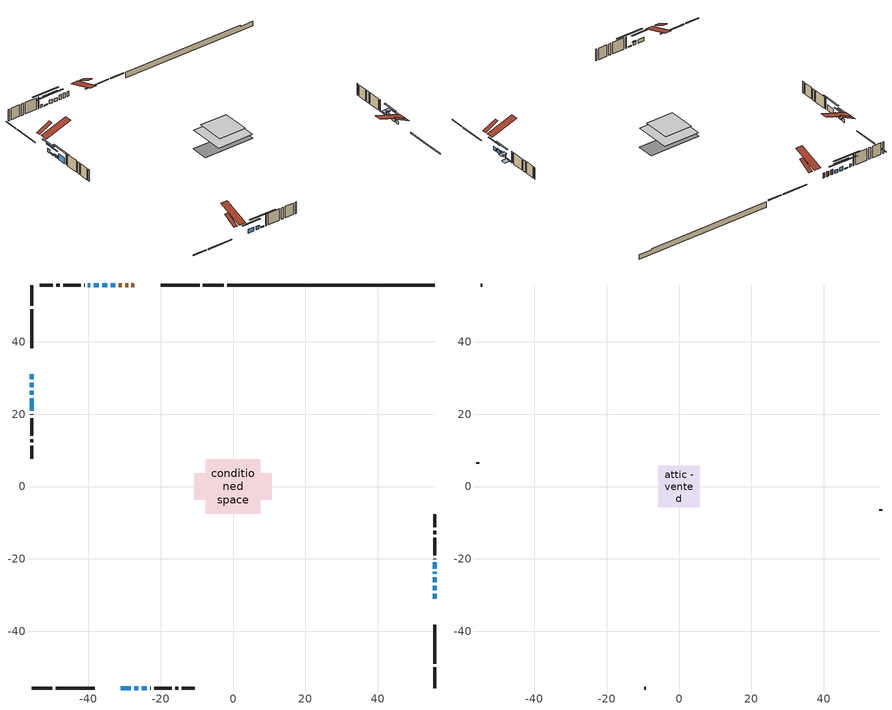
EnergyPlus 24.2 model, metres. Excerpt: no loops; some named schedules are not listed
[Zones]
conditioned space
 floor adiabatic (AdiabaticFloorConstruction): -7.56,-7.56 -7.56,7.56 7.56,7.56 7.56,-7.56 z2.89
 floor foundation (Slab1 construction): -10.71,-3.61 -10.71,3.61 10.71,3.61 10.71,-3.61 z-1.91
 wall outside (RimJoist1 construction): -2.54,55.69 -8.33,55.69 / -55.69,-55.69 -49.9,-55.69 / -55.69,55.69 -55.69,49.9 / 55.69,-55.69 55.69,-49.9 z0.45:0.75
 wall outside (RimJoist2 construction): -9.26,55.69 -20,55.69 / -48.97,-55.69 -38.23,-55.69 / -55.69,48.97 -55.69,38.23 / 55.69,-48.97 55.69,-38.23 z0.45:0.75
 wall outside (AdiabaticWallConstruction 1): -27.27,55.69 -28.09,55.69 / -29.02,55.69 -29.84,55.69 / -30.77,55.69 -31.58,55.69 z0.45:2.48
 wall outside (AdiabaticWallConstruction): 55.69,-30.96 55.69,-29.59 / -55.69,30.96 -55.69,29.59 z0.45:1.85; -32.5,55.69 -33.85,55.69 z0.45:1.69; -34.78,55.69 -36.13,55.69 / -30.96,-55.69 -28.27,-55.69 z0.45:2; -55.69,28.66 -55.69,27.44 z0.45:1.06; 55.69,-28.66 55.69,-27.36 z0.45:1.97; -27.34,-55.69 -26.17,-55.69 z0.45:1.72; -55.69,26.51 -55.69,25.34 z0.45:1.34; -37.06,55.69 -38.48,55.69 / -25.24,-55.69 -23.82,-55.69 z0.45:0.83; 55.69,-26.44 55.69,-25.09 / 55.69,-24.16 55.69,-23.6 z0.45:2.3; 55.69,-22.67 55.69,-20.99 z0.45:0.81; -55.69,24.42 -55.69,20.91 z0.45:2.86; -39.4,55.69 -40.09,55.69 z0.45:1.57
 wall outside (Wall1 construction): -41.02,55.69 -41.17,55.69 / -22.89,-55.69 -22.74,-55.69 / -55.69,19.98 -55.69,19.83 / 55.69,-20.07 55.69,-19.91 z0.45:5.33
 wall outside (Wall2 construction): -42.1,55.69 -46.96,55.69 / -21.81,-55.69 -16.95,-55.69 / -55.69,18.9 -55.69,14.04 / 55.69,-18.98 55.69,-14.13 z0.45:5.33
 wall outside (Wall3 construction): -47.89,55.69 -48.83,55.69 / -16.02,-55.69 -15.08,-55.69 / -55.69,13.11 -55.69,12.17 / 55.69,-13.2 55.69,-12.25 z0.45:5.33
 wall outside (Wall4 construction): -49.76,55.69 -53.4,55.69 / -14.15,-55.69 -10.52,-55.69 / -55.69,11.24 -55.69,7.61 / 55.69,-11.32 55.69,-7.69 z0.45:5.33
 wall foundation (FoundationWall1 construction): -1.61,55.69,-1.91 -1.61,55.69,0.45 49.96,55.69,0.45 49.96,55.69,-0.03 55.69,55.69,-0.03 55.69,55.69,-1.91
 window (WindowConstruction): 55.69,-30.96 55.69,-29.59 z0.45:1.85
 window (WindowConstruction 6): -32.51,55.69 -33.85,55.69 z0.45:1.69
 window (WindowConstruction 7): -34.78,55.69 -36.13,55.69 z0.45:2
 window (WindowConstruction 8): -30.96,-55.69 -28.27,-55.69 z0.45:2
 window (WindowConstruction 9): -55.69,30.96 -55.69,29.59 z0.45:1.85
 window (WindowConstruction 10): -55.69,28.66 -55.69,27.44 z0.45:1.06
 window (WindowConstruction 11): 55.69,-28.66 55.69,-27.36 z0.45:1.97
 window (WindowConstruction 12): -27.34,-55.69 -26.17,-55.69 z0.45:1.72
 window (WindowConstruction 13): -55.69,26.51 -55.69,25.34 z0.45:1.34
 window (WindowConstruction 14): -37.06,55.69 -38.48,55.69 z0.45:0.83
 window (WindowConstruction 15): -25.24,-55.69 -23.82,-55.69 z0.45:0.83
 window (WindowConstruction 1): 55.69,-26.44 55.69,-25.09 z0.45:2.3
 window (WindowConstruction 2): 55.69,-24.16 55.69,-23.6 z0.45:2.3
 window (WindowConstruction 3): 55.69,-22.67 55.69,-20.99 z0.45:0.81
 window (WindowConstruction 4): -55.69,24.42 -55.69,20.91 z0.45:2.86
 window (WindowConstruction 5): -39.41,55.69 -40.09,55.69 z0.45:1.57
 door (Door): -27.27,55.69 -28.09,55.69 z0.45:2.48
 door (Door 1): -29.02,55.69 -29.84,55.69 z0.45:2.48
 door (Door 2): -30.77,55.69 -31.58,55.69 z0.45:2.48
 ceiling adiabatic (AdiabaticFloorConstruction): 7.56,-7.56 7.56,7.56 -7.56,7.56 -7.56,-7.56 z2.89
 roof outside (Roof1 construction): -22.49,55.69,5.33 -22.49,50.12,8.11 -20.93,50.12,8.11 -20.93,55.69,5.33; -35.74,-55.69,5.33 -35.74,-50.12,8.11 -37.3,-50.12,8.11 -37.3,-55.69,5.33; -55.69,35.74,5.33 -50.12,35.74,8.11 -50.12,37.3,8.11 -55.69,37.3,5.33; 55.69,-35.74,5.33 50.12,-35.74,8.11 50.12,-37.3,8.11 55.69,-37.3,5.33
attic - vented
 floor to conditioned space (Floor1 construction Reversed): -5.7,-5.7 -5.7,5.7 5.7,5.7 5.7,-5.7 z5.33
 wall outside (Wall5 construction): -54.33,55.69 -54.76,55.69 / -9.59,-55.69 -9.15,-55.69 / -55.69,6.68 -55.69,6.24 / 55.69,-6.76 55.69,-6.32 z0.45:5.33
 roof outside (Roof2 construction): -26.34,55.69,5.33 -26.34,44.59,9.03 -23.42,44.59,9.03 -23.42,55.69,5.33; -31.89,-55.69,5.33 -31.89,-44.59,9.03 -34.81,-44.59,9.03 -34.81,-55.69,5.33; -55.69,31.89,5.33 -44.59,31.89,9.03 -44.59,34.81,9.03 -55.69,34.81,5.33; 55.69,-31.89,5.33 44.59,-31.89,9.03 44.59,-34.81,9.03 55.69,-34.81,5.33
shading: 55.69,-26.95 55.69,-33.6 56.1,-33.6 56.1,-26.95 z4.49; -36.49,55.69 -29.87,55.69 -29.87,56.1 -36.49,56.1 z4.33; -38.77,55.69 -32.14,55.69 -32.14,56.1 -38.77,56.1 z4.64; -25.63,-55.69 -33.6,-55.69 -33.6,-56.1 -25.63,-56.1 z4.64; -55.69,26.95 -55.69,33.6 -56.1,33.6 -56.1,26.95 z4.49; -55.69,24.8 -55.69,31.3 -56.1,31.3 -56.1,24.8 z3.7; 55.69,-27.16 55.69,-28.86 56.1,-28.86 56.1,-27.16 z2.18; -25.97,-55.69 -27.54,-55.69 -27.54,-56.1 -25.97,-56.1 z1.92; -55.69,25.14 -55.69,26.71 -56.1,26.71 -56.1,25.14 z1.54; -43.56,55.69 -31.98,55.69 -31.98,56.1 -43.56,56.1 z5.91; -18.74,-55.69 -30.32,-55.69 -30.32,-56.1 -18.74,-56.1 z5.91; 55.69,-22.45 55.69,-29.07 56.1,-29.07 56.1,-22.45 z4.94; 55.69,-23.14 55.69,-24.62 58.26,-24.62 58.26,-23.14 z2.76; 55.69,-20.89 55.69,-22.77 58.26,-22.77 58.26,-20.89 z0.91; -55.69,18.27 -55.69,27.06 -56.1,27.06 -56.1,18.27 z5.5; -42.73,55.69 -36.77,55.69 -36.77,56.1 -42.73,56.1 z4.21
[Building]
Building 1: Terrain=Suburbs
[Site:Location]
Erieau AUT_ON: Latitude {deg}=42.25; Longitude {deg}=-81.9; Time Zone {hr}=-5; Elevation {m}=178; Keep Site Location Information=Yes
[Site:GroundTemperature:Shallow]
5.2292, 3.30147, 3.1471, 4.0619, 7.73432, 11.3896, 14.5586, 16.5661, 16.7366, 15.1039, 12.0157, 8.47254
[Site:WaterMainsTemperature]
Calculation Method=Schedule; Temperature Schedule=mains temperature schedule
[Material] Roughness=Rough; Thermal Absorptance=0.9
Name | Thickness {m} | Conductivity {W/m-K} | Density {kg/m3} | Specific Heat {J/kg-K} | Solar Absorptance | Visible Absorptance
asphalt or fiberglass shingles | 0.00635 | 0.162714 | 1121.4 | 1465.45 | 0.4 | 0.4
ceiling loosefill ins | 0.254 | 0.0480833 | 16.02 | 1046.75 | 0.7 | 0.7
ceiling stud and cavity | 0.1397 | 0.126534 | 65.682 | 1177.47 | 0.7 | 0.7
concrete 4.0 in. | 0.1016 | 1.803125 | 2242.8 | 837.4 | 0.7 | 0.7
concrete 8.0 in. | 0.2032 | 1.803125 | 2242.8 | 837.4 | 0.7 | 0.7
door material | 0.04445 | 0.053851 | 512.64 | 1214.23 | 0.7 | 0.7
door material 1 | 0.04445 | 0.20624 | 512.64 | 1214.23 | 0.7 | 0.7
exterior vertical ins | 0.07309 | 0.029427 | 32.04 | 1214.23 | 0.7 | 0.7
floor covering | 0.0127 | 0.0433444 | 54.468 | 1339.84 | 0.6 | 0.6
floor rigid ins; wall rigid ins 1 | 0.512978 | 0.029427 | 32.04 | 1214.23 | 0.7 | 0.7
floor stud and cavity | 0.1397 | 1.75129 | 37.0049 | 1207.88 | 0.7 | 0.7
furniture material conditioned space 1 | 0.1524 | 0.115458 | 640.8 | 1214.23 | 0.6 | 0.6
gypsum board | 0.0127 | 0.160291 | 801 | 837.4 | 0.6 | 0.6
gypsum board 1 | 0.0127 | 0.160291 | 801 | 837.4 | 0.7 | 0.7
osb sheathing 0.5 in. | 0.0127 | 0.115458 | 512.64 | 1214.23 | 0.7 | 0.7
osb sheathing 0.75 in. | 0.01905 | 0.115458 | 512.64 | 1214.23 | 0.7 | 0.7
osb sheathing 2.0 in. | 0.0508 | 0.115458 | 512.64 | 1214.23 | 0.7 | 0.7
rim joist rigid ins; wall rigid ins | 0.051816 | 0.029427 | 32.04 | 1214.23 | 0.7 | 0.7
rim joist stud and cavity | 0.0508 | 0.0352871 | 125.044 | 1163.47 | 0.6 | 0.6
rim joist stud and cavity 1 | 0.0508 | 0.0448971 | 125.044 | 1163.47 | 0.6 | 0.6
roof rigid ins | 0.103632 | 0.029427 | 32.04 | 1214.23 | 0.7 | 0.7
roof stud and cavity | 0.2032 | 0.185197 | 78.34581 | 1123.46 | 0.7 | 0.7
slab rigid ins | 0.00170941 | 0.029427 | 32.04 | 1214.23 | 0.7 | 0.7
wall stud and cavity | 0.1397 | 0.453384 | 139.0536 | 1170.24 | 0.7 | 0.7
wall stud and cavity 1 | 0.1397 | 0.161258 | 139.0536 | 1170.24 | 0.7 | 0.7
wall stud and cavity 2 | 0.1397 | 0.35901 | 139.0536 | 1170.24 | 0.7 | 0.7
wall stud and cavity 3 | 0.1397 | 0.16529 | 139.0536 | 1170.24 | 0.7 | 0.7
wall stud and cavity 4 | 0.0889 | 6.1454 | 50.32683 | 1063.81 | 0.6 | 0.6
wall stud and cavity 5 | 0.0889 | 0.380278 | 52.3479 | 1209.89 | 0.7 | 0.7
wall stud and cavity 6 | 0.0889 | 0.391764 | 83.0341 | 1211.67 | 0.7 | 0.7
wood siding | 0.0254 | 0.102417 | 544.68 | 1172.36 | 0.4 | 0.4
wood siding 1 | 0.00254 | 0.102417 | 544.68 | 1172.36 | 0.4 | 0.4
wood siding 2; wood siding 3; wood siding 4 | 0.0254 | 0.102417 | 544.68 | 1172.36 | 0.7 | 0.7
[WindowMaterial:SimpleGlazingSystem]
Name | U-Factor {W/m2-K} | Solar Heat Gain Coefficient
WindowMaterial | 2.95256 | 0.64
WindowMaterial 1 | 2.89919 | 0.69
WindowMaterial 10 | 2.92076 | 0.67
WindowMaterial 11 | 2.94007 | 0.65
WindowMaterial 12 | 3.03546 | 0.54
WindowMaterial 2 | 3.33071 | 0.53
WindowMaterial 3 | 3.32106 | 0.57
WindowMaterial 4 | 1.53476 | 0.51
WindowMaterial 5 | 2.95994 | 0.63
WindowMaterial 6 | 2.91452 | 0.67
WindowMaterial 7 | 2.90486 | 0.68
WindowMaterial 8 | 2.96789 | 0.62
WindowMaterial 9 | 2.9077 | 0.68
[Construction]
AdiabaticFloorConstruction: floor stud and cavity, floor rigid ins, osb sheathing 0.75 in., floor covering
AdiabaticWallConstruction: wood siding 3, wall rigid ins 1, wall stud and cavity 5, gypsum board
AdiabaticWallConstruction 1: wood siding 4, wall rigid ins 1, wall stud and cavity 5, gypsum board
Door; Door 1: door material
Door 2: door material 1
Floor1 construction Reversed: gypsum board, ceiling stud and cavity, ceiling loosefill ins
FoundationWall1 construction: concrete 8.0 in., gypsum board 1
furniture construction conditioned space 1: furniture material conditioned space 1
PartitionWallConstruction: gypsum board, wall stud and cavity 6, gypsum board
RimJoist1 construction: wood siding 2, rim joist rigid ins, osb sheathing 2.0 in., rim joist stud and cavity
RimJoist2 construction: wood siding 2, rim joist rigid ins, osb sheathing 2.0 in., rim joist stud and cavity 1
Roof1 construction: asphalt or fiberglass shingles, roof rigid ins, osb sheathing 0.75 in., roof stud and cavity, gypsum board
Roof2 construction: asphalt or fiberglass shingles
Slab1 construction: slab rigid ins, concrete 4.0 in.
Wall1 construction: wood siding, wall rigid ins, osb sheathing 0.5 in., wall stud and cavity, gypsum board
Wall2 construction: wood siding, wall rigid ins, osb sheathing 0.5 in., wall stud and cavity 1, gypsum board
Wall3 construction: wood siding, wall rigid ins, osb sheathing 0.5 in., wall stud and cavity 2, gypsum board
Wall4 construction: wood siding, wall rigid ins, osb sheathing 0.5 in., wall stud and cavity 3, gypsum board
Wall5 construction: wood siding 1, wall stud and cavity 4
WindowConstruction; WindowConstruction 9: WindowMaterial
WindowConstruction 1: WindowMaterial 1
WindowConstruction 10: WindowMaterial 8
WindowConstruction 11: WindowMaterial 9
WindowConstruction 12: WindowMaterial 10
WindowConstruction 13: WindowMaterial 11
WindowConstruction 14; WindowConstruction 15: WindowMaterial 12
WindowConstruction 2: WindowMaterial 2
WindowConstruction 3: WindowMaterial 3
WindowConstruction 4: WindowMaterial 4
WindowConstruction 5: WindowMaterial 5
WindowConstruction 6: WindowMaterial 6
WindowConstruction 7; WindowConstruction 8: WindowMaterial 7
[Zone] Multiplier=1; Part of Total Floor Area=Yes
Name | Volume {m3}
attic - vented | 77.9311
conditioned space | 995.3
[Space]
Name | Zone | Volume {m3}
attic - vented 1 | attic - vented | 77.9311
conditioned space 1 | conditioned space | 995.3
[ZoneInfiltration:EffectiveLeakageArea]
infil attic - vented 1: Zone or Space=attic - vented 1; Schedule=Always On Discrete; Effective Air Leakage Area {cm2}=6229.92; Stack Coefficient=0.000596331; Wind Coefficient=1.64992e-05
[ZoneMixing]
whole house fan mix: Zone or Space=attic - vented; Schedule=Always On Continuous; Design Flow Rate Calculation Method=Flow/Zone; Design Flow Rate {m3/s}=0; Source Zone or Space=conditioned space
[SurfaceProperty:ExposedFoundationPerimeter]
Slab1: Exposed Perimeter Calculation Method=TotalExposedPerimeter; Total Exposed Perimeter {m}=57.302
[InternalMass] Zone or ZoneList=conditioned space; Space or SpaceList=conditioned space 1
Name | Construction | Surface Area {m2}
furniture mass conditioned space 1 | furniture construction conditioned space 1 | 153.28
partition wall mass | PartitionWallConstruction | 383.2
[Lights]
interior lighting: Zone or ZoneList or Space or SpaceList=conditioned space 1; Schedule=interior lighting schedule; Design Level Calculation Method=LightingLevel; Lighting Level {W}=343.2; Return Air Fraction=0; Fraction Radiant=0.6; Fraction Visible=0.2; Fraction Replaceable=1
[People]
occupants: Zone or ZoneList or Space or SpaceList=conditioned space 1; Number of People Schedule=occupants schedule; Number of People Calculation Method=People; Number of People=3; Fraction Radiant=0.314171; Sensible Heat Fraction=0.56303; Activity Level Schedule=occupants activity schedule; Carbon Dioxide Generation Rate {m3/s-W}=0; Enable ASHRAE 55 Comfort Warnings=No; Mean Radiant Temperature Calculation Type=EnclosureAveraged
[ElectricEquipment] Zone or ZoneList or Space or SpaceList=conditioned space 1; Design Level Calculation Method=EquipmentLevel
Name | Schedule | Design Level {W} | Fraction Latent | Fraction Radiant | Fraction Lost
clothes dryer | clothes dryer schedule | 140.772 | 0.015 | 0.081 | 0.85
clothes washer | clothes washer schedule | 32.1985 | 0.03 | 0.162 | 0.7
cooking range | cooking range schedule | 215.147 | 0.08 | 0.432 | 0.2
dishwasher | dishwasher schedule | 66.8632 | 0.3 | 0.18 | 0.4
fridge | fridge schedule | 72.9452 | 0 | 0.6 | 0
mech vent bath fan 0 | mech vent bath fan 0 schedule | 43 | 0 | 0 | 1
mech vent bath fan 1 | mech vent bath fan 1 schedule | 43 | 0 | 0 | 1
mech vent bath fan 2 | mech vent bath fan 2 schedule | 43 | 0 | 0 | 1
mech vent house fan | mech vent house fan schedule | 0 | 0 | 0 | 1
mech vent house fan cfis | mech vent house fan cfis schedule | 0 | 0 | 0 | 0
mech vent range fan 0 | mech vent range fan 0 schedule | 43 | 0 | 0 | 1
misc plug loads | misc plug loads schedule | 494.7 | 0.045 | 0.513 | 0.1
whole house fan | Always On Discrete | 0 | 0 | 0 | 1
[OtherEquipment] Zone or ZoneList or Space or SpaceList=conditioned space 1; Design Level Calculation Method=EquipmentLevel
Name | Fuel Type | Schedule | Design Level {W} | Fraction Latent | Fraction Radiant | Fraction Lost
clothes dryer 1 | Electricity | clothes dryer schedule | 0 | 0.015 | 0.081 | 0.85
cooking range 1 | Electricity | cooking range schedule | 0 | 0.08 | 0.432 | 0.2
general water use latent | None | general water use schedule | 62.594 | 1 | 0 | 0
general water use sensible | None | general water use schedule | -61.6891 | 0 | 0.6 | 0
mech vent house fan latent load | None | Always On Discrete | 0 | 1 | 0 | 0
mech vent house fan sensible load | None | Always On Discrete | 0 | 0 | 0 | 0
water heater energy adjustment1 | NaturalGas | Always On Discrete | 0.01 | 0 | 0 | 1
[ZoneInfiltration:DesignFlowRate] Zone or ZoneList or Space or SpaceList=conditioned space 1; Schedule=Always On Discrete; Design Flow Rate Calculation Method=Flow/Zone; Design Flow Rate {m3/s}=0
infil flow; natural vent flow; whole house fan flow
[Foundation:Kiva]
Foundation Kiva 1: Initial Indoor Air Temperature {C}=18; Wall Height Above Grade {m}=0.450007; Wall Depth Below Slab {m}=0.2032; Custom Block Material Name 1=exterior vertical ins; Custom Block Depth 1 {m}=2.36001; Custom Block X Position 1 {m}=0.2159; Custom Block Z Position 1 {m}=0
[Foundation:Kiva:Settings]
Soil Conductivity {W/m-K}=0.849921; Soil Density {kg/m3}=1842.3; Soil Specific Heat {J/kg-K}=418.7; Ground Solar Absorptivity=0.9; Ground Thermal Absorptivity=0.9; Ground Surface Roughness {m}=0.03; Far-Field Width {m}=40; Deep-Ground Boundary Condition=ZeroFlux; Deep-Ground Depth {m}=40; Minimum Cell Dimension {m}=0.2; Maximum Cell Growth Coefficient=3; Simulation Timestep=Timestep
[Exterior:Lights]
exterior lighting: Schedule=exterior lighting schedule; Design Level {W}=75.6
[Schedule:Constant]
Name | Hourly Value
Always On Continuous; mech vent house fan schedule; mech vent house fan cfis schedule; Always On Discrete | 1
occupants activity schedule | 117.228
fridge schedule | 0
[Schedule:Week:Daily]
interior lighting schedule Week Rule - Jan1-Jan27: interior lighting schedule day, interior lighting schedule day, interior lighting schedule day, interior lighting schedule day, interior lighting schedule day, interior lighting schedule day, interior lighting schedule day, interior lighting schedule default day, interior lighting schedule default day, interior lighting schedule default day, interior lighting schedule default day, interior lighting schedule default day
interior lighting schedule Week Rule - Jan28-Feb3: interior lighting schedule day, interior lighting schedule day, interior lighting schedule day, interior lighting schedule day, interior lighting schedule day 1, interior lighting schedule day 1, interior lighting schedule day 1, interior lighting schedule default day, interior lighting schedule default day, interior lighting schedule default day, interior lighting schedule default day, interior lighting schedule default day
interior lighting schedule Week Rule - Feb4-Feb24: interior lighting schedule day 1, interior lighting schedule day 1, interior lighting schedule day 1, interior lighting schedule day 1, interior lighting schedule day 1, interior lighting schedule day 1, interior lighting schedule day 1, interior lighting schedule default day, interior lighting schedule default day, interior lighting schedule default day, interior lighting schedule default day, interior lighting schedule default day
interior lighting schedule Week Rule - Feb25-Mar3: interior lighting schedule day 1, interior lighting schedule day 1, interior lighting schedule day 1, interior lighting schedule day 1, interior lighting schedule day 2, interior lighting schedule day 2, interior lighting schedule day 2, interior lighting schedule default day, interior lighting schedule default day, interior lighting schedule default day, interior lighting schedule default day, interior lighting schedule default day
interior lighting schedule Week Rule - Mar4-Mar31: interior lighting schedule day 2, interior lighting schedule day 2, interior lighting schedule day 2, interior lighting schedule day 2, interior lighting schedule day 2, interior lighting schedule day 2, interior lighting schedule day 2, interior lighting schedule default day, interior lighting schedule default day, interior lighting schedule default day, interior lighting schedule default day, interior lighting schedule default day
interior lighting schedule Week Rule - Apr1-Apr28: interior lighting schedule day 3, interior lighting schedule day 3, interior lighting schedule day 3, interior lighting schedule day 3, interior lighting schedule day 3, interior lighting schedule day 3, interior lighting schedule day 3, interior lighting schedule default day, interior lighting schedule default day, interior lighting schedule default day, interior lighting schedule default day, interior lighting schedule default day
interior lighting schedule Week Rule - Apr29-May5: interior lighting schedule day 3, interior lighting schedule day 3, interior lighting schedule day 4, interior lighting schedule day 4, interior lighting schedule day 4, interior lighting schedule day 4, interior lighting schedule day 4, interior lighting schedule default day, interior lighting schedule default day, interior lighting schedule default day, interior lighting schedule default day, interior lighting schedule default day
interior lighting schedule Week Rule - May6-May26: interior lighting schedule day 4, interior lighting schedule day 4, interior lighting schedule day 4, interior lighting schedule day 4, interior lighting schedule day 4, interior lighting schedule day 4, interior lighting schedule day 4, interior lighting schedule default day, interior lighting schedule default day, interior lighting schedule default day, interior lighting schedule default day, interior lighting schedule default day
interior lighting schedule Week Rule - May27-Jun2: interior lighting schedule day 4, interior lighting schedule day 4, interior lighting schedule day 4, interior lighting schedule day 4, interior lighting schedule day 4, interior lighting schedule day 5, interior lighting schedule day 5, interior lighting schedule default day, interior lighting schedule default day, interior lighting schedule default day, interior lighting schedule default day, interior lighting schedule default day
interior lighting schedule Week Rule - Jun3-Jun30: interior lighting schedule day 5, interior lighting schedule day 5, interior lighting schedule day 5, interior lighting schedule day 5, interior lighting schedule day 5, interior lighting schedule day 5, interior lighting schedule day 5, interior lighting schedule default day, interior lighting schedule default day, interior lighting schedule default day, interior lighting schedule default day, interior lighting schedule default day
interior lighting schedule Week Rule - Jul1-Jul28: interior lighting schedule day 6, interior lighting schedule day 6, interior lighting schedule day 6, interior lighting schedule day 6, interior lighting schedule day 6, interior lighting schedule day 6, interior lighting schedule day 6, interior lighting schedule default day, interior lighting schedule default day, interior lighting schedule default day, interior lighting schedule default day, interior lighting schedule default day
interior lighting schedule Week Rule - Jul29-Aug4: interior lighting schedule day 6, interior lighting schedule day 6, interior lighting schedule day 6, interior lighting schedule day 7, interior lighting schedule day 7, interior lighting schedule day 7, interior lighting schedule day 7, interior lighting schedule default day, interior lighting schedule default day, interior lighting schedule default day, interior lighting schedule default day, interior lighting schedule default day
interior lighting schedule Week Rule - Aug5-Aug25: interior lighting schedule day 7, interior lighting schedule day 7, interior lighting schedule day 7, interior lighting schedule day 7, interior lighting schedule day 7, interior lighting schedule day 7, interior lighting schedule day 7, interior lighting schedule default day, interior lighting schedule default day, interior lighting schedule default day, interior lighting schedule default day, interior lighting schedule default day
interior lighting schedule Week Rule - Aug26-Sep1: interior lighting schedule day 7, interior lighting schedule day 7, interior lighting schedule day 7, interior lighting schedule day 7, interior lighting schedule day 7, interior lighting schedule day 7, interior lighting schedule day 8, interior lighting schedule default day, interior lighting schedule default day, interior lighting schedule default day, interior lighting schedule default day, interior lighting schedule default day
interior lighting schedule Week Rule - Sep2-Sep29: interior lighting schedule day 8, interior lighting schedule day 8, interior lighting schedule day 8, interior lighting schedule day 8, interior lighting schedule day 8, interior lighting schedule day 8, interior lighting schedule day 8, interior lighting schedule default day, interior lighting schedule default day, interior lighting schedule default day, interior lighting schedule default day, interior lighting schedule default day
interior lighting schedule Week Rule - Sep30-Oct6: interior lighting schedule day 8, interior lighting schedule day 9, interior lighting schedule day 9, interior lighting schedule day 9, interior lighting schedule day 9, interior lighting schedule day 9, interior lighting schedule day 9, interior lighting schedule default day, interior lighting schedule default day, interior lighting schedule default day, interior lighting schedule default day, interior lighting schedule default day
interior lighting schedule Week Rule - Oct7-Oct27: interior lighting schedule day 9, interior lighting schedule day 9, interior lighting schedule day 9, interior lighting schedule day 9, interior lighting schedule day 9, interior lighting schedule day 9, interior lighting schedule day 9, interior lighting schedule default day, interior lighting schedule default day, interior lighting schedule default day, interior lighting schedule default day, interior lighting schedule default day
interior lighting schedule Week Rule - Oct28-Nov3: interior lighting schedule day 9, interior lighting schedule day 9, interior lighting schedule day 9, interior lighting schedule day 9, interior lighting schedule day 10, interior lighting schedule day 10, interior lighting schedule day 10, interior lighting schedule default day, interior lighting schedule default day, interior lighting schedule default day, interior lighting schedule default day, interior lighting schedule default day
interior lighting schedule Week Rule - Nov4-Nov24: interior lighting schedule day 10, interior lighting schedule day 10, interior lighting schedule day 10, interior lighting schedule day 10, interior lighting schedule day 10, interior lighting schedule day 10, interior lighting schedule day 10, interior lighting schedule default day, interior lighting schedule default day, interior lighting schedule default day, interior lighting schedule default day, interior lighting schedule default day
interior lighting schedule Week Rule - Nov25-Dec1: interior lighting schedule day 10, interior lighting schedule day 10, interior lighting schedule day 10, interior lighting schedule day 10, interior lighting schedule day 10, interior lighting schedule day 10, interior lighting schedule day 11, interior lighting schedule default day, interior lighting schedule default day, interior lighting schedule default day, interior lighting schedule default day, interior lighting schedule default day
interior lighting schedule Week Rule - Dec2-Dec31: interior lighting schedule day 11, interior lighting schedule day 11, interior lighting schedule day 11, interior lighting schedule day 11, interior lighting schedule day 11, interior lighting schedule day 11, interior lighting schedule day 11, interior lighting schedule default day, interior lighting schedule default day, interior lighting schedule default day, interior lighting schedule default day, interior lighting schedule default day
occupants schedule Week Rule - Jan1-Dec31: occupants schedule day, occupants schedule day, occupants schedule day, occupants schedule day, occupants schedule day, occupants schedule day, occupants schedule day, occupants schedule default day, occupants schedule default day, occupants schedule default day, occupants schedule default day, occupants schedule default day
clothes dryer schedule Week Rule - Jan1-Dec31: clothes dryer schedule day, clothes dryer schedule day, clothes dryer schedule day, clothes dryer schedule day, clothes dryer schedule day, clothes dryer schedule day, clothes dryer schedule day, clothes dryer schedule default day, clothes dryer schedule default day, clothes dryer schedule default day, clothes dryer schedule default day, clothes dryer schedule default day
clothes washer schedule Week Rule - Jan1-Dec31: clothes washer schedule day, clothes washer schedule day, clothes washer schedule day, clothes washer schedule day, clothes washer schedule day, clothes washer schedule day, clothes washer schedule day, clothes washer schedule default day, clothes washer schedule default day, clothes washer schedule default day, clothes washer schedule default day, clothes washer schedule default day
cooking range schedule Week Rule - Jan1-Dec31: cooking range schedule day, cooking range schedule day, cooking range schedule day, cooking range schedule day, cooking range schedule day, cooking range schedule day, cooking range schedule day, cooking range schedule default day, cooking range schedule default day, cooking range schedule default day, cooking range schedule default day, cooking range schedule default day
dishwasher schedule Week Rule - Jan1-Dec31: dishwasher schedule day, dishwasher schedule day, dishwasher schedule day, dishwasher schedule day, dishwasher schedule day, dishwasher schedule day, dishwasher schedule day, dishwasher schedule default day, dishwasher schedule default day, dishwasher schedule default day, dishwasher schedule default day, dishwasher schedule default day
mech vent bath fan 0 schedule Week Rule - Jan1-Dec31: mech vent bath fan 0 schedule day, mech vent bath fan 0 schedule day, mech vent bath fan 0 schedule day, mech vent bath fan 0 schedule day, mech vent bath fan 0 schedule day, mech vent bath fan 0 schedule day, mech vent bath fan 0 schedule day, mech vent bath fan 0 schedule default day, mech vent bath fan 0 schedule default day, mech vent bath fan 0 schedule default day, mech vent bath fan 0 schedule default day, mech vent bath fan 0 schedule default day
mech vent bath fan 1 schedule Week Rule - Jan1-Dec31: mech vent bath fan 1 schedule day, mech vent bath fan 1 schedule day, mech vent bath fan 1 schedule day, mech vent bath fan 1 schedule day, mech vent bath fan 1 schedule day, mech vent bath fan 1 schedule day, mech vent bath fan 1 schedule day, mech vent bath fan 1 schedule default day, mech vent bath fan 1 schedule default day, mech vent bath fan 1 schedule default day, mech vent bath fan 1 schedule default day, mech vent bath fan 1 schedule default day
mech vent bath fan 2 schedule Week Rule - Jan1-Dec31: mech vent bath fan 2 schedule day, mech vent bath fan 2 schedule day, mech vent bath fan 2 schedule day, mech vent bath fan 2 schedule day, mech vent bath fan 2 schedule day, mech vent bath fan 2 schedule day, mech vent bath fan 2 schedule day, mech vent bath fan 2 schedule default day, mech vent bath fan 2 schedule default day, mech vent bath fan 2 schedule default day, mech vent bath fan 2 schedule default day, mech vent bath fan 2 schedule default day
mech vent range fan 0 schedule Week Rule - Jan1-Dec31: mech vent range fan 0 schedule day, mech vent range fan 0 schedule day, mech vent range fan 0 schedule day, mech vent range fan 0 schedule day, mech vent range fan 0 schedule day, mech vent range fan 0 schedule day, mech vent range fan 0 schedule day, mech vent range fan 0 schedule default day, mech vent range fan 0 schedule default day, mech vent range fan 0 schedule default day, mech vent range fan 0 schedule default day, mech vent range fan 0 schedule default day
misc plug loads schedule Week Rule - Jan1-Dec31: misc plug loads schedule day, misc plug loads schedule day, misc plug loads schedule day, misc plug loads schedule day, misc plug loads schedule day, misc plug loads schedule day, misc plug loads schedule day, misc plug loads schedule default day, misc plug loads schedule default day, misc plug loads schedule default day, misc plug loads schedule default day, misc plug loads schedule default day
general water use schedule Week Rule - Jan1-Dec31: general water use schedule day, general water use schedule day, general water use schedule day, general water use schedule day, general water use schedule day, general water use schedule day, general water use schedule day, general water use schedule default day, general water use schedule default day, general water use schedule default day, general water use schedule default day, general water use schedule default day
exterior lighting schedule Week Rule - Jan1-Jan27: exterior lighting schedule day, exterior lighting schedule day, exterior lighting schedule day, exterior lighting schedule day, exterior lighting schedule day, exterior lighting schedule day, exterior lighting schedule day, exterior lighting schedule default day, exterior lighting schedule default day, exterior lighting schedule default day, exterior lighting schedule default day, exterior lighting schedule default day
exterior lighting schedule Week Rule - Jan28-Feb3: exterior lighting schedule day, exterior lighting schedule day, exterior lighting schedule day, exterior lighting schedule day, exterior lighting schedule day 1, exterior lighting schedule day 1, exterior lighting schedule day 1, exterior lighting schedule default day, exterior lighting schedule default day, exterior lighting schedule default day, exterior lighting schedule default day, exterior lighting schedule default day
exterior lighting schedule Week Rule - Feb4-Feb24: exterior lighting schedule day 1, exterior lighting schedule day 1, exterior lighting schedule day 1, exterior lighting schedule day 1, exterior lighting schedule day 1, exterior lighting schedule day 1, exterior lighting schedule day 1, exterior lighting schedule default day, exterior lighting schedule default day, exterior lighting schedule default day, exterior lighting schedule default day, exterior lighting schedule default day
[Schedule:Year]
interior lighting schedule: interior lighting schedule Week Rule - Jan1-Jan27, 1, 1, 1, 27, interior lighting schedule Week Rule - Jan28-Feb3, 1, 28, 2, 3, interior lighting schedule Week Rule - Feb4-Feb24, 2, 4, 2, 24, interior lighting schedule Week Rule - Feb25-Mar3, 2, 25, 3, 3, interior lighting schedule Week Rule - Mar4-Mar31, 3, 4, 3, 31, interior lighting schedule Week Rule - Apr1-Apr28, 4, 1, 4, 28, interior lighting schedule Week Rule - Apr29-May5, 4, 29, 5, 5, interior lighting schedule Week Rule - May6-May26, 5, 6, 5, 26, interior lighting schedule Week Rule - May27-Jun2, 5, 27, 6, 2, interior lighting schedule Week Rule - Jun3-Jun30, 6, 3, 6, 30, interior lighting schedule Week Rule - Jul1-Jul28, 7, 1, 7, 28, interior lighting schedule Week Rule - Jul29-Aug4, 7, 29, 8, 4, interior lighting schedule Week Rule - Aug5-Aug25, 8, 5, 8, 25, interior lighting schedule Week Rule - Aug26-Sep1, 8, 26, 9, 1, interior lighting schedule Week Rule - Sep2-Sep29, 9, 2, 9, 29, interior lighting schedule Week Rule - Sep30-Oct6, 9, 30, 10, 6, interior lighting schedule Week Rule - Oct7-Oct27, 10, 7, 10, 27, interior lighting schedule Week Rule - Oct28-Nov3, 10, 28, 11, 3, interior lighting schedule Week Rule - Nov4-Nov24, 11, 4, 11, 24, interior lighting schedule Week Rule - Nov25-Dec1, 11, 25, 12, 1, interior lighting schedule Week Rule - Dec2-Dec31, 12, 2, 12, 31
occupants schedule: occupants schedule Week Rule - Jan1-Dec31, 1, 1, 12, 31
clothes dryer schedule: clothes dryer schedule Week Rule - Jan1-Dec31, 1, 1, 12, 31
clothes washer schedule: clothes washer schedule Week Rule - Jan1-Dec31, 1, 1, 12, 31
cooking range schedule: cooking range schedule Week Rule - Jan1-Dec31, 1, 1, 12, 31
dishwasher schedule: dishwasher schedule Week Rule - Jan1-Dec31, 1, 1, 12, 31
mech vent bath fan 0 schedule: mech vent bath fan 0 schedule Week Rule - Jan1-Dec31, 1, 1, 12, 31
mech vent bath fan 1 schedule: mech vent bath fan 1 schedule Week Rule - Jan1-Dec31, 1, 1, 12, 31
mech vent bath fan 2 schedule: mech vent bath fan 2 schedule Week Rule - Jan1-Dec31, 1, 1, 12, 31
mech vent range fan 0 schedule: mech vent range fan 0 schedule Week Rule - Jan1-Dec31, 1, 1, 12, 31
misc plug loads schedule: misc plug loads schedule Week Rule - Jan1-Dec31, 1, 1, 12, 31
general water use schedule: general water use schedule Week Rule - Jan1-Dec31, 1, 1, 12, 31
exterior lighting schedule: exterior lighting schedule Week Rule - Jan1-Jan27, 1, 1, 1, 27, exterior lighting schedule Week Rule - Jan28-Feb3, 1, 28, 2, 3, exterior lighting schedule Week Rule - Feb4-Feb24, 2, 4, 2, 24, exterior lighting schedule Week Rule - Feb25-Mar3, 2, 25, 3, 3, exterior lighting schedule Week Rule - Mar4-Mar31, 3, 4, 3, 31, exterior lighting schedule Week Rule - Apr1-Apr28, 4, 1, 4, 28, exterior lighting schedule Week Rule - Apr29-May5, 4, 29, 5, 5, exterior lighting schedule Week Rule - May6-May26, 5, 6, 5, 26, exterior lighting schedule Week Rule - May27-Jun2, 5, 27, 6, 2, exterior lighting schedule Week Rule - Jun3-Jun30, 6, 3, 6, 30, exterior lighting schedule Week Rule - Jul1-Jul28, 7, 1, 7, 28, exterior lighting schedule Week Rule - Jul29-Aug4, 7, 29, 8, 4, exterior lighting schedule Week Rule - Aug5-Aug25, 8, 5, 8, 25, exterior lighting schedule Week Rule - Aug26-Sep1, 8, 26, 9, 1, exterior lighting schedule Week Rule - Sep2-Sep29, 9, 2, 9, 29, exterior lighting schedule Week Rule - Sep30-Oct6, 9, 30, 10, 6, exterior lighting schedule Week Rule - Oct7-Oct27, 10, 7, 10, 27, exterior lighting schedule Week Rule - Oct28-Nov3, 10, 28, 11, 3, exterior lighting schedule Week Rule - Nov4-Nov24, 11, 4, 11, 24, exterior lighting schedule Week Rule - Nov25-Dec1, 11, 25, 12, 1, exterior lighting schedule Week Rule - Dec2-Dec31, 12, 2, 12, 31
[Schedule:Compact]
mains temperature schedule: Through: 01/01, For: AllDays, Until: 24:00, 8.89333, Through: 01/02, For: AllDays, Until: 24:00, 8.82722, Through: 01/03, For: AllDays, Until: 24:00, 8.76167, Through: 01/04, For: AllDays, Until: 24:00, 8.69778, Through: 01/05, For: AllDays, Until: 24:00, 8.635, Through: 01/06, For: AllDays, Until: 24:00, 8.57333, Through: 01/07, For: AllDays, Until: 24:00, 8.51333, Through: 01/08, For: AllDays, Until: 24:00, 8.455, Through: 01/09, For: AllDays, Until: 24:00, 8.39778, Through: 01/10, For: AllDays, Until: 24:00, 8.34167, Through: 01/11, For: AllDays, Until: 24:00, 8.28722, Through: 01/12, For: AllDays, Until: 24:00, 8.23444, Through: 01/13, For: AllDays, Until: 24:00, 8.18278, Through: 01/14, For: AllDays, Until: 24:00, 8.13222, Through: 01/15, For: AllDays, Until: 24:00, 8.08389, Through: 01/16, For: AllDays, Until: 24:00, 8.03667, Through: 01/17, For: AllDays, Until: 24:00, 7.99111, Through: 01/18, For: AllDays, Until: 24:00, 7.94667, Through: 01/19, For: AllDays, Until: 24:00, 7.90389, Through: 01/20, For: AllDays, Until: 24:00, 7.86278, Through: 01/21, For: AllDays, Until: 24:00, 7.82333, Through: 01/22, For: AllDays, Until: 24:00, 7.78556, Through: 01/23, For: AllDays, Until: 24:00, 7.74889, Through: 01/24, For: AllDays, Until: 24:00, 7.71444, Through: 01/25, For: AllDays, Until: 24:00, 7.68111, Through: 01/26, For: AllDays, Until: 24:00, 7.64944, Through: 01/27, For: AllDays, Until: 24:00, 7.61944, Through: 01/28, For: AllDays, Until: 24:00, 7.59111, Through: 01/29, For: AllDays, Until: 24:00, 7.56444, Through: 01/30, For: AllDays, Until: 24:00, 7.53944, Through: 01/31, For: AllDays, Until: 24:00, 7.51611, Through: 02/01, For: AllDays, Until: 24:00, 7.49444, Through: 02/02, For: AllDays, Until: 24:00, 7.47389, Through: 02/03, For: AllDays, Until: 24:00, 7.45556, Through: 02/04, For: AllDays, Until: 24:00, 7.43889, Through: 02/05, For: AllDays, Until: 24:00, 7.42389, Through: 02/06, For: AllDays, Until: 24:00, 7.41056, Through: 02/07, For: AllDays, Until: 24:00, 7.39889, Through: 02/08, For: AllDays, Until: 24:00, 7.38833, Through: 02/09, For: AllDays, Until: 24:00, 7.38, Through: 02/10, For: AllDays, Until: 24:00, 7.37389, Through: 02/11, For: AllDays, Until: 24:00, 7.36889, Through: 02/12, For: AllDays, Until: 24:00, 7.36556, Through: 02/13, For: AllDays, Until: 24:00, 7.36389, Through: 02/14, For: AllDays, Until: 24:00, 7.36389, Through: 02/15, For: AllDays, Until: 24:00, 7.36611, Through: 02/16, For: AllDays, Until: 24:00, 7.36944, Through: 02/17, For: AllDays, Until: 24:00, 7.375, Through: 02/18, For: AllDays, Until: 24:00, 7.38167, Through: 02/19, For: AllDays, Until: 24:00, 7.39056, Through: 02/20, For: AllDays, Until: 24:00, 7.40056, Through: 02/21, For: AllDays, Until: 24:00, 7.41278, Through: 02/22, For: AllDays, Until: 24:00, 7.42667, Through: 02/23, For: AllDays, Until: 24:00, 7.44222, Through: 02/24, For: AllDays, Until: 24:00, 7.45889, Through: 02/25, For: AllDays, Until: 24:00, 7.47778, Through: 02/26, For: AllDays, Until: 24:00, 7.49833, Through: 02/27, For: AllDays, Until: 24:00, 7.52056, Through: 02/28, For: AllDays, Until: 24:00, 7.54444, Through: 03/01, For: AllDays, Until: 24:00, 7.56944, Through: 03/02, For: AllDays, Until: 24:00, 7.59667, Through: 03/03, For: AllDays, Until: 24:00, 7.62556, Through: 03/04, For: AllDays, Until: 24:00, 7.65556, Through: 03/05, For: AllDays, Until: 24:00, 7.68778, Through: 03/06, For: AllDays, Until: 24:00, 7.72111, Through: 03/07, For: AllDays, Until: 24:00, 7.75611, Through: 03/08, For: AllDays, Until: 24:00, 7.79278, Through: 03/09, For: AllDays, Until: 24:00, 7.83111, Through: 03/10, For: AllDays, Until: 24:00, 7.87111, Through: 03/11, For: AllDays, Until: 24:00, 7.91222, Through: 03/12, For: AllDays, Until: 24:00, 7.95556, Through: 03/13, For: AllDays, Until: 24:00, 8, Through: 03/14, For: AllDays, Until: 24:00, 8.04556, Through: 03/15, For: AllDays, Until: 24:00, 8.09333, Through: 03/16, For: AllDays, Until: 24:00, 8.14222, Through: 03/17, For: AllDays, Until: 24:00, 8.19278, Through: 03/18, For: AllDays, Until: 24:00, 8.24444, Through: 03/19, For: AllDays, Until: 24:00, 8.29778, Through: 03/20, For: AllDays, Until: 24:00, 8.35278, Through: 03/21, For: AllDays, Until: 24:00, 8.40889, Through: 03/22, For: AllDays, Until: 24:00, 8.46611, Through: 03/23, For: AllDays, Until: 24:00, 8.52556, Through: 03/24, For: AllDays, Until: 24:00, 8.58556, Through: 03/25, For: AllDays, Until: 24:00, 8.64722, Through: 03/26, For: AllDays, Until: 24:00, 8.71, Through: 03/27, For: AllDays, Until: 24:00, 8.77444, Through: 03/28, For: AllDays, Until: 24:00, 8.84, Through: 03/29, For: AllDays, Until: 24:00, 8.90667, Through: 03/30, For: AllDays, Until: 24:00, 8.975, Through: 03/31, For: AllDays, Until: 24:00, 9.04389, Through: 04/01, For: AllDays, Until: 24:00, 9.11444, Through: 04/02, For: AllDays, Until: 24:00, 9.18611, Through: 04/03, For: AllDays, Until: 24:00, 9.25889, Through: 04/04, For: AllDays, Until: 24:00, 9.33278, Through: 04/05, For: AllDays, Until: 24:00, 9.40833, Through: 04/06, For: AllDays, Until: 24:00, 9.48444, Through: 04/07, For: AllDays, Until: 24:00, 9.56167, Through: 04/08, For: AllDays, Until: 24:00, 9.64, Through: 04/09, For: AllDays, Until: 24:00, 9.71889, Through: 04/10, For: AllDays, Until: 24:00, 9.79944, Through: 04/11, For: AllDays, Until: 24:00, 9.88056, Through: 04/12, For: AllDays, Until: 24:00, 9.96333, Through: 04/13, For: AllDays, Until: 24:00, 10.0461, Through: 04/14, For: AllDays, Until: 24:00, 10.1306, Through: 04/15, For: AllDays, Until: 24:00, 10.2156, Through: 04/16, For: AllDays, Until: 24:00, 10.3011, Through: 04/17, For: AllDays, Until: 24:00, 10.3878, Through: 04/18, For: AllDays, Until: 24:00, 10.4756, Through: 04/19, For: AllDays, Until: 24:00, 10.5639, Through: 04/20, For: AllDays, Until: 24:00, 10.6528, Through: 04/21, For: AllDays, Until: 24:00, 10.7422, Through: 04/22, For: AllDays, Until: 24:00, 10.8328, Through: 04/23, For: AllDays, Until: 24:00, 10.9239, Through: 04/24, For: AllDays, Until: 24:00, 11.0156, Through: 04/25, For: AllDays, Until: 24:00, 11.1083, Through: 04/26, For: AllDays, Until: 24:00, 11.2011, Through: 04/27, For: AllDays, Until: 24:00, 11.295, Through: 04/28, For: AllDays, Until: 24:00, 11.3889, Through: 04/29, For: AllDays, Until: 24:00, 11.4833, Through: 04/30, For: AllDays, Until: 24:00, 11.5783, Through: 05/01, For: AllDays, Until: 24:00, 11.6739, Through: 05/02, For: AllDays, Until: 24:00, 11.77, Through: 05/03, For: AllDays, Until: 24:00, 11.8661, Through: 05/04, For: AllDays, Until: 24:00, 11.9633, Through: 05/05, For: AllDays, Until: 24:00, 12.06, Through: 05/06, For: AllDays, Until: 24:00, 12.1578, Through: 05/07, For: AllDays, Until: 24:00, 12.255, Through: 05/08, For: AllDays, Until: 24:00, 12.3533, Through: 05/09, For: AllDays, Until: 24:00, 12.4511, Through: 05/10, For: AllDays, Until: 24:00, 12.5494, Through: 05/11, For: AllDays, Until: 24:00, 12.6483, Through: 05/12, For: AllDays, Until: 24:00, 12.7467, Through: 05/13, For: AllDays, Until: 24:00, 12.8456, Through: 05/14, For: AllDays, Until: 24:00, 12.9444, Through: 05/15, For: AllDays, Until: 24:00, 13.0433, Through: 05/16, For: AllDays, Until: 24:00, 13.1422, Through: 05/17, For: AllDays, Until: 24:00, 13.2411, Through: 05/18, For: AllDays, Until: 24:00, 13.34, Through: 05/19, For: AllDays, Until: 24:00, 13.4383, Through: 05/20, For: AllDays, Until: 24:00, 13.5372, Through: 05/21, For: AllDays, Until: 24:00, 13.6356, Through: 05/22, For: AllDays, Until: 24:00, 13.7339, Through: 05/23, For: AllDays, Until: 24:00, 13.8322, Through: 05/24, For: AllDays, Until: 24:00, 13.9306, Through: 05/25, For: AllDays, Until: 24:00, 14.0283, Through: 05/26, For: AllDays, Until: 24:00, 14.1256, Through: 05/27, For: AllDays, Until: 24:00, 14.2228, Through: 05/28, For: AllDays, Until: 24:00, 14.3194, Through: 05/29, For: AllDays, Until: 24:00, 14.4161, Through: 05/30, For: AllDays, Until: 24:00, 14.5122, Through: 05/31, For: AllDays, Until: 24:00, 14.6078, Through: 06/01, For: AllDays, Until: 24:00, 14.7033, Through: 06/02, For: AllDays, Until: 24:00, 14.7978, Through: 06/03, For: AllDays, Until: 24:00, 14.8922, Through: 06/04, For: AllDays, Until: 24:00, 14.9861, Through: 06/05, For: AllDays, Until: 24:00, 15.0789, Through: 06/06, For: AllDays, Until: 24:00, 15.1717, Through: 06/07, For: AllDays, Until: 24:00, 15.2639, Through: 06/08, For: AllDays, Until: 24:00, 15.355, Through: 06/09, For: AllDays, Until: 24:00, 15.4456, Through: 06/10, For: AllDays, Until: 24:00, 15.5356, Through: 06/11, For: AllDays, Until: 24:00, 15.625, Through: 06/12, For: AllDays, Until: 24:00, 15.7139, Through: 06/13, For: AllDays, Until: 24:00, 15.8017, Through: 06/14, For: AllDays, Until: 24:00, 15.8883, Through: 06/15, For: AllDays, Until: 24:00, 15.9744, Through: 06/16, For: AllDays, Until: 24:00, 16.06, Through: 06/17, For: AllDays, Until: 24:00, 16.1444, Through: 06/18, For: AllDays, Until: 24:00, 16.2278, Through: 06/19, For: AllDays, Until: 24:00, 16.3106, Through: 06/20, For: AllDays, Until: 24:00, 16.3922, Through: 06/21, For: AllDays, Until: 24:00, 16.4728, Through: 06/22, For: AllDays, Until: 24:00, 16.5522, Through: 06/23, For: AllDays, Until: 24:00, 16.6311, Through: 06/24, For: AllDays, Until: 24:00, 16.7089, Through: 06/25, For: AllDays, Until: 24:00, 16.7856, Through: 06/26, For: AllDays, Until: 24:00, 16.8606, Through: 06/27, For: AllDays, Until: 24:00, 16.935, Through: 06/28, For: AllDays, Until: 24:00, 17.0083, Through: 06/29, For: AllDays, Until: 24:00, 17.0806, Through: 06/30, For: AllDays, Until: 24:00, 17.1511, Through: 07/01, For: AllDays, Until: 24:00, 17.2211, Through: 07/02, For: AllDays, Until: 24:00, 17.2894, Through: 07/03, For: AllDays, Until: 24:00, 17.3567, Through: 07/04, For: AllDays, Until: 24:00, 17.4228, Through: 07/05, For: AllDays, Until: 24:00, 17.4878, Through: 07/06, For: AllDays, Until: 24:00, 17.5511, Through: 07/07, For: AllDays, Until: 24:00, 17.6133, Through: 07/08, For: AllDays, Until: 24:00, 17.6739, Through: 07/09, For: AllDays, Until: 24:00, 17.7333, Through: 07/10, For: AllDays, Until: 24:00, 17.7911, Through: 07/11, For: AllDays, Until: 24:00, 17.8478, Through: 07/12, For: AllDays, Until: 24:00, 17.9033, Through: 07/13, For: AllDays, Until: 24:00, 17.9572, Through: 07/14, For: AllDays, Until: 24:00, 18.0094, Through: 07/15, For: AllDays, Until: 24:00, 18.0606, Through: 07/16, For: AllDays, Until: 24:00, 18.11, Through: 07/17, For: AllDays, Until: 24:00, 18.1578, Through: 07/18, For: AllDays, Until: 24:00, 18.2044, Through: 07/19, For: AllDays, Until: 24:00, 18.2494, Through: 07/20, For: AllDays, Until: 24:00, 18.2928, Through: 07/21, For: AllDays, Until: 24:00, 18.335, Through: 07/22, For: AllDays, Until: 24:00, 18.3756, Through: 07/23, For: AllDays, Until: 24:00, 18.4139, Through: 07/24, For: AllDays, Until: 24:00, 18.4517, Through: 07/25, For: AllDays, Until: 24:00, 18.4872, Through: 07/26, For: AllDays, Until: 24:00, 18.5211, Through: 07/27, For: AllDays, Until: 24:00, 18.5539, Through: 07/28, For: AllDays, Until: 24:00, 18.5844, Through: 07/29, For: AllDays, Until: 24:00, 18.6139, Through: 07/30, For: AllDays, Until: 24:00, 18.6417, Through: 07/31, For: AllDays, Until: 24:00, 18.6678, Through: 08/01, For: AllDays, Until: 24:00, 18.6917, Through: 08/02, For: AllDays, Until: 24:00, 18.7144, Through: 08/03, For: AllDays, Until: 24:00, 18.7356, Through: 08/04, For: AllDays, Until: 24:00, 18.755, Through: 08/05, For: AllDays, Until: 24:00, 18.7728, Through: 08/06, For: AllDays, Until: 24:00, 18.7889, Through: 08/07, For: AllDays, Until: 24:00, 18.8028, Through: 08/08, For: AllDays, Until: 24:00, 18.8156, Through: 08/09, For: AllDays, Until: 24:00, 18.8267, Through: 08/10, For: AllDays, Until: 24:00, 18.8361, Through: 08/11, For: AllDays, Until: 24:00, 18.8433, Through: 08/12, For: AllDays, Until: 24:00, 18.8494, Through: 08/13, For: AllDays, Until: 24:00, 18.8533, Through: 08/14, For: AllDays, Until: 24:00, 18.8561, Through: 08/15, For: AllDays, Until: 24:00, 18.8567, Through: 08/16, For: AllDays, Until: 24:00, 18.8561, Through: 08/17, For: AllDays, Until: 24:00, 18.8533, Through: 08/18, For: AllDays, Until: 24:00, 18.8489, Through: 08/19, For: AllDays, Until: 24:00, 18.8428, Through: 08/20, For: AllDays, Until: 24:00, 18.835, Through: 08/21, For: AllDays, Until: 24:00, 18.8256, Through: 08/22, For: AllDays, Until: 24:00, 18.8144, Through: 08/23, For: AllDays, Until: 24:00, 18.8017, Through: 08/24, For: AllDays, Until: 24:00, 18.7872, Through: 08/25, For: AllDays, Until: 24:00, 18.7711, Through: 08/26, For: AllDays, Until: 24:00, 18.7533, Through: 08/27, For: AllDays, Until: 24:00, 18.7339, Through: 08/28, For: AllDays, Until: 24:00, 18.7128, Through: 08/29, For: AllDays, Until: 24:00, 18.69, Through: 08/30, For: AllDays, Until: 24:00, 18.6656, Through: 08/31, For: AllDays, Until: 24:00, 18.6394, Through: 09/01, For: AllDays, Until: 24:00, 18.6117, Through: 09/02, For: AllDays, Until: 24:00, 18.5822, Through: 09/03, For: AllDays, Until: 24:00, 18.5511, Through: 09/04, For: AllDays, Until: 24:00, 18.5183, Through: 09/05, For: AllDays, Until: 24:00, 18.4839, Through: 09/06, For: AllDays, Until: 24:00, 18.4483, Through: 09/07, For: AllDays, Until: 24:00, 18.4111, Through: 09/08, For: AllDays, Until: 24:00, 18.3717, Through: 09/09, For: AllDays, Until: 24:00, 18.3311, Through: 09/10, For: AllDays, Until: 24:00, 18.2894, Through: 09/11, For: AllDays, Until: 24:00, 18.2456, Through: 09/12, For: AllDays, Until: 24:00, 18.2006, Through: 09/13, For: AllDays, Until: 24:00, 18.1539, Through: 09/14, For: AllDays, Until: 24:00, 18.1056, Through: 09/15, For: AllDays, Until: 24:00, 18.0561, Through: 09/16, For: AllDays, Until: 24:00, 18.005, Through: 09/17, For: AllDays, Until: 24:00, 17.9528, Through: 09/18, For: AllDays, Until: 24:00, 17.8983, Through: 09/19, For: AllDays, Until: 24:00, 17.8433, Through: 09/20, For: AllDays, Until: 24:00, 17.7867, Through: 09/21, For: AllDays, Until: 24:00, 17.7283, Through: 09/22, For: AllDays, Until: 24:00, 17.6689, Through: 09/23, For: AllDays, Until: 24:00, 17.6078, Through: 09/24, For: AllDays, Until: 24:00, 17.5456, Through: 09/25, For: AllDays, Until: 24:00, 17.4822, Through: 09/26, For: AllDays, Until: 24:00, 17.4172, Through: 09/27, For: AllDays, Until: 24:00, 17.3511, Through: 09/28, For: AllDays, Until: 24:00, 17.2839, Through: 09/29, For: AllDays, Until: 24:00, 17.215, Through: 09/30, For: AllDays, Until: 24:00, 17.1456, Through: 10/01, For: AllDays, Until: 24:00, 17.0744, Through: 10/02, For: AllDays, Until: 24:00, 17.0022, Through: 10/03, For: AllDays, Until: 24:00, 16.9289, Through: 10/04, For: AllDays, Until: 24:00, 16.8544, Through: 10/05, For: AllDays, Until: 24:00, 16.7789, Through: 10/06, For: AllDays, Until: 24:00, 16.7022, Through: 10/07, For: AllDays, Until: 24:00, 16.6244, Through: 10/08, For: AllDays, Until: 24:00, 16.5456, Through: 10/09, For: AllDays, Until: 24:00, 16.4661, Through: 10/10, For: AllDays, Until: 24:00, 16.385, Through: 10/11, For: AllDays, Until: 24:00, 16.3033, Through: 10/12, For: AllDays, Until: 24:00, 16.2206, Through: 10/13, For: AllDays, Until: 24:00, 16.1372, Through: 10/14, For: AllDays, Until: 24:00, 16.0528, Through: 10/15, For: AllDays, Until: 24:00, 15.9672, Through: 10/16, For: AllDays, Until: 24:00, 15.8811, Through: 10/17, For: AllDays, Until: 24:00, 15.7939, Through: 10/18, For: AllDays, Until: 24:00, 15.7061, Through: 10/19, For: AllDays, Until: 24:00, 15.6172, Through: 10/20, For: AllDays, Until: 24:00, 15.5283, Through: 10/21, For: AllDays, Until: 24:00, 15.4383, Through: 10/22, For: AllDays, Until: 24:00, 15.3472, Through: 10/23, For: AllDays, Until: 24:00, 15.2561, Through: 10/24, For: AllDays, Until: 24:00, 15.1639, Through: 10/25, For: AllDays, Until: 24:00, 15.0711, Through: 10/26, For: AllDays, Until: 24:00, 14.9778, Through: 10/27, For: AllDays, Until: 24:00, 14.8839, Through: 10/28, For: AllDays, Until: 24:00, 14.79, Through: 10/29, For: AllDays, Until: 24:00, 14.695, Through: 10/30, For: AllDays, Until: 24:00, 14.6, Through: 10/31, For: AllDays, Until: 24:00, 14.5039, Through: 11/01, For: AllDays, Until: 24:00, 14.4078, Through: 11/02, For: AllDays, Until: 24:00, 14.3111, Through: 11/03, For: AllDays, Until: 24:00, 14.2144, Through: 11/04, For: AllDays, Until: 24:00, 14.1172, Through: 11/05, For: AllDays, Until: 24:00, 14.02, Through: 11/06, For: AllDays, Until: 24:00, 13.9222, Through: 11/07, For: AllDays, Until: 24:00, 13.8239, Through: 11/08, For: AllDays, Until: 24:00, 13.7256, Through: 11/09, For: AllDays, Until: 24:00, 13.6272, Through: 11/10, For: AllDays, Until: 24:00, 13.5289, Through: 11/11, For: AllDays, Until: 24:00, 13.43, Through: 11/12, For: AllDays, Until: 24:00, 13.3311, Through: 11/13, For: AllDays, Until: 24:00, 13.2322, Through: 11/14, For: AllDays, Until: 24:00, 13.1333, Through: 11/15, For: AllDays, Until: 24:00, 13.0344, Through: 11/16, For: AllDays, Until: 24:00, 12.9356, Through: 11/17, For: AllDays, Until: 24:00, 12.8372, Through: 11/18, For: AllDays, Until: 24:00, 12.7383, Through: 11/19, For: AllDays, Until: 24:00, 12.6394, Through: 11/20, For: AllDays, Until: 24:00, 12.5411, Through: 11/21, For: AllDays, Until: 24:00, 12.4428, Through: 11/22, For: AllDays, Until: 24:00, 12.3444, Through: 11/23, For: AllDays, Until: 24:00, 12.2467, Through: 11/24, For: AllDays, Until: 24:00, 12.1494, Through: 11/25, For: AllDays, Until: 24:00, 12.0517, Through: 11/26, For: AllDays, Until: 24:00, 11.955, Through: 11/27, For: AllDays, Until: 24:00, 11.8583, Through: 11/28, For: AllDays, Until: 24:00, 11.7617, Through: 11/29, For: AllDays, Until: 24:00, 11.6661, Through: 11/30, For: AllDays, Until: 24:00, 11.5706, Through: 12/01, For: AllDays, Until: 24:00, 11.4756, Through: 12/02, For: AllDays, Until: 24:00, 11.3806, Through: 12/03, For: AllDays, Until: 24:00, 11.2867, Through: 12/04, For: AllDays, Until: 24:00, 11.1933, Through: 12/05, For: AllDays, Until: 24:00, 11.1, Through: 12/06, For: AllDays, Until: 24:00, 11.0078, Through: 12/07, For: AllDays, Until: 24:00, 10.9161, Through: 12/08, For: AllDays, Until: 24:00, 10.825, Through: 12/09, For: AllDays, Until: 24:00, 10.735, Through: 12/10, For: AllDays, Until: 24:00, 10.645, Through: 12/11, For: AllDays, Until: 24:00, 10.5561, Through: 12/12, For: AllDays, Until: 24:00, 10.4678, Through: 12/13, For: AllDays, Until: 24:00, 10.3806, Through: 12/14, For: AllDays, Until: 24:00, 10.2939, Through: 12/15, For: AllDays, Until: 24:00, 10.2083, Through: 12/16, For: AllDays, Until: 24:00, 10.1233, Through: 12/17, For: AllDays, Until: 24:00, 10.0389, Through: 12/18, For: AllDays, Until: 24:00, 9.95611, Through: 12/19, For: AllDays, Until: 24:00, 9.87389, Through: 12/20, For: AllDays, Until: 24:00, 9.79278, Through: 12/21, For: AllDays, Until: 24:00, 9.71222, Through: 12/22, For: AllDays, Until: 24:00, 9.63333, Through: 12/23, For: AllDays, Until: 24:00, 9.555, Through: 12/24, For: AllDays, Until: 24:00, 9.47778, Through: 12/25, For: AllDays, Until: 24:00, 9.40167, Through: 12/26, For: AllDays, Until: 24:00, 9.32667, Through: 12/27, For: AllDays, Until: 24:00, 9.25278, Through: 12/28, For: AllDays, Until: 24:00, 9.18, Through: 12/29, For: AllDays, Until: 24:00, 9.10833, Through: 12/30, For: AllDays, Until: 24:00, 9.03833, Through: 12/31, For: AllDays, Until: 24:00, 8.96889
